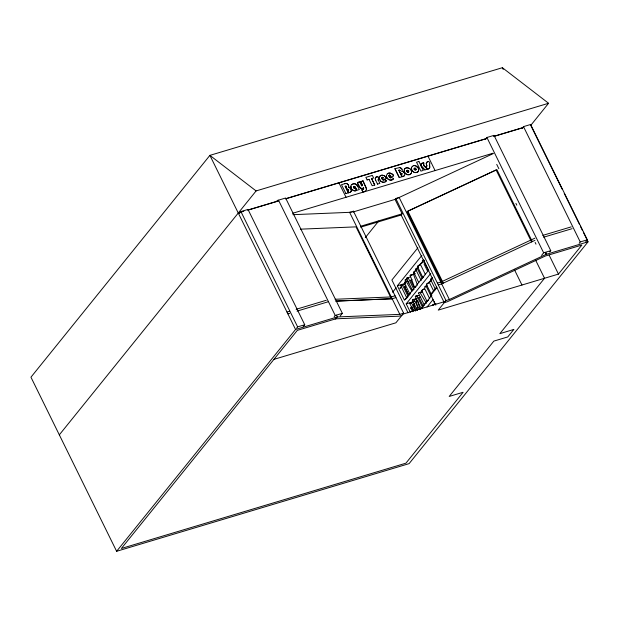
<?xml version="1.0" encoding="UTF-8"?>
<svg xmlns="http://www.w3.org/2000/svg" width="619" height="619" viewBox="0 0 619 619"><rect width="100%" height="100%" fill="white"/><g stroke="black" fill="none" stroke-linecap="round" stroke-linejoin="round"><path stroke-width="0.93" d="M350.772 186.203L351.515 188.988M379.3 177.645L379.362 179.053M386.388 176.222L386.457 175.494M411.503 172.353L411.442 170.945M418.715 170.194C419.024 167.656 416.61 165.327 414.096 165.613M404.176 170.179L404.903 172.949M411.387 168.02L411.72 170.132M429.834 166.975L429.586 164.12M406.784 171.184L406.876 170.743M414.088 168.585L414.366 169.776L415.875 169.885M407.913 172.322L408.85 171.742L408.525 170.612L407.379 170.271L406.83 170.805M416.014 169.645L415.736 168.453L414.931 168.136M353.426 187.263L354.037 186.365L355.198 186.776L356.915 190.296L359.322 189.53L357.759 186.342M429.71 167.695L429.377 164.677M375.694 180.593L375.23 178.674L375.609 177.568M363.709 188.431L362.765 189.623M379.254 177.707L379.462 176.995M386.403 175.556L387.332 173.792M411.333 173.003L411.55 172.291M418.545 170.836L418.653 168.786M404.346 169.536L404.23 171.587M411.333 168.082L412.285 166.318M426.243 163.424L426.994 162.093M349.364 192.517L348.83 192.726L347.7 190.435L348.659 189.576L347.267 189.546L346.145 187.108L347.267 189.546M349.309 187.48L348.474 187.348L348.745 186.768M404.377 173.134L403.418 171.827L401.909 171.331L402.18 170.751A2.507 2.066 38.9 0 0 401.994 169.119L399.951 167.501L394.922 168.685L399.301 177.599L401.909 176.763L398.706 170.248L399.712 170.078L400.06 170.674M382 177.413L382.039 178.876L383.262 180.021M388.933 175.711L389.158 175.27M375.331 178.117L375.942 177.166M411.039 173.591L411.387 172.941M418.251 171.424L418.599 170.782M379.416 177.057L379.764 176.415M406.668 297.646L400.679 285.475L401.777 284.717L402.265 284.624L408.207 296.718L406.629 297.561L407.054 297.638M412.564 290.551L406.428 278.357L406.915 277.885L408.006 277.505L413.956 289.591M421.191 280.477L415.628 269.172L416.115 268.7L417.206 268.321L422.305 278.682M413.569 311.156L409.701 303.302L413.879 301.677M417.477 310.483L412.339 300.037L412.827 299.565L413.918 299.186L418.165 307.821M431.203 279.548A1.88 0.526 -26.2 0 1 431.048 279.068L432.441 278.202M404.292 169.598L404.648 168.956M429.377 168.322L429.756 167.633M383.958 179.866L384.206 179.433L386.372 180.702L386.001 181.235M391.115 177.723L391.363 177.289L393.522 178.551L393.158 179.092M426.375 162.921L426.607 162.503M416.061 169.583L415.125 170.155M414.281 168.283L414.119 169.42M350.818 191.751L351.135 191.271A2.716 2.236 38.9 0 0 351.221 189.677M404.253 175.734L404.571 175.262A2.716 2.236 38.9 0 0 404.664 173.668M59.323 434.848L256.096 190.931L548.581 103.272L502.38 67.711L209.895 155.369L30.95 377.188L116.62 551.289L409.105 463.631L588.05 241.812L583.353 232.272M239.298 213.532L240.892 211.559L247.995 209.431L304.741 324.751L303.155 326.716M276.438 201.585L277.529 200.239M277.436 201.461L278.496 200.154L285.599 198.018L342.346 313.338L340.226 315.961M345.27 186.265L348.427 192.842L345.216 186.327L345.742 186.126M347.7 190.435L348.683 189.979M344.659 183.704L341.487 184.702L345.913 193.546M348.83 192.726L347.754 190.373M360.846 188.277C359.082 186.853 354.904 181.661 359.778 181.932L361.45 185.491M359.778 181.932L357.364 182.698M355.399 187.905L356.59 190.49L355.399 187.905L354.486 188.346M362.332 185.158L360.637 181.715L363.043 180.949L366.433 188.988A4.287 3.528 38.9 0 1 365.589 190.884L364.986 191.364M360.637 181.715L363.043 180.949M361.496 185.429L361.829 185.832M371.601 178.612L374.719 184.965L371.601 178.612L373.605 177.97L372.344 175.409L365.868 177.351L367.129 179.905M369.04 179.378L372.166 185.731L374.774 184.903M361.821 189.669L362.866 191.789L361.821 189.669L363.299 189.321M363.593 187.843L363.663 188.493M376.344 176.918C378.255 175.247 379.764 179.425 378.07 179.541L378.286 180.353M273.923 359.368L395.897 322.809L403.642 313.214L353.434 211.187L352.706 212.093L395.054 199.395L493.227 153.589M382.836 179.208L382.294 178.04L382.836 179.208C391.262 179.363 381.877 172.361 379.71 176.477M375.462 179.843L377.497 184.083M384.206 179.433L386.372 180.702M394.922 168.685L399.301 177.599M389.459 175.107L390.651 175.541L389.777 175.069M390.651 175.541C385.745 178.852 399.704 175.788 389.823 173.08M398.706 170.248L399.851 170.248M401.909 171.331L402.745 171.463M401.731 173.343L402.064 174.024L401.197 173.382M401.623 174.225L401.143 174.419L402.118 173.962M401.189 174.357L402.319 176.647M418.901 161.505L423.28 170.411L420.92 171.115L416.541 162.209L418.947 161.443M427.505 169.095L424.843 169.939L421.276 166.132L421.237 163.555L423.744 162.758L423.706 165.536L427.45 169.157L423.752 165.474M421.276 166.132L421.291 163.493M588.05 241.812L546.051 254.401L449.363 299.511L399.162 197.484L395.781 198.498L395.054 199.395L402.141 213.81L401.158 215.033L360.653 227.173M365.287 237.642L378.635 221.107M429.532 164.182C430.716 163.818 428.828 160.166 427.396 161.869M426.259 166.712L426.708 166.503M116.62 551.289L295.565 329.47L336.674 317.152L335.181 319.002M296.571 328.194L297.631 326.878L304.741 324.751M424.843 169.939L421.33 166.078M426.151 166.743L427.373 169.389L428.774 168.801M334.175 316.781L335.235 315.466L342.346 313.338M513.755 329.509L507.758 336.937L493.83 341.115L449.185 396.454L463.113 392.276L405.917 463.182L121.378 548.465L297.337 330.345L335.854 318.8L337.347 316.951L399.82 314.359L403.642 313.214M485.319 139.453L486.905 137.488L494.016 135.36L550.755 250.672L549.695 251.987M417.833 247.855L391.889 280.005L408.022 312.781M521.91 128.597L523.496 126.624L530.607 124.496L587.354 239.816L585.76 241.781M428.394 270.534L404.439 300.23L397.352 285.816L421.903 255.376M392.57 292.253L396.183 287.773M548.581 103.272L530.754 125.371L562.106 189.089M410.389 312.309L406.211 303.828L430.77 273.397M436.588 287.03L430.561 294.505L435.784 305.113M430.855 295.101L436.882 287.634M420.494 309.338L431.869 295.232M427.056 307.001L433.045 299.581M449.363 299.511L445.99 300.524L438.244 310.119L558.462 274.093L581.875 245.062L545.385 256.003L447.444 301.701L444.272 302.652L401.158 215.033M541.532 255.43L543.652 252.807L550.755 250.672M579.183 243.259L580.243 241.944L587.354 239.816M426.661 166.565L426.801 165.281M411.086 173.529L409.484 174.69L407.379 174.682M417.848 171.904L418.305 171.362M404.602 169.018L405.066 168.476M385.614 181.63L386.055 181.181M392.763 179.487L393.204 179.03M363.121 188.308L363.647 187.781M414.97 287.239L414.56 287.34L410.157 275.385L413.415 274.124L417.539 285.181M414.56 287.34L416.2 286.628M431.373 278.813L432.371 278.279M350.47 192.076L350.865 191.689M403.905 176.059L404.308 175.672M429.424 168.26L427.373 169.389M335.862 301.167L391.579 298.768M351.584 184.563L354.254 183.704A3.389 2.793 38.9 0 1 356.265 184.47L357.279 185.661M410.683 174.001C408.718 175.61 405.46 174.527 404.555 172.229M416.695 172.531L417.895 171.842M380.12 175.997L381.977 175.231L384.113 175.579M387.277 173.854L387.858 173.421M375.895 177.227L376.956 176.624M405.019 168.538L406.257 167.842M412.231 166.379L413.469 165.683M434.321 301.546L433.834 302.018L434.259 302.095M412.625 290.365L411.975 291.255L405.213 279.78L406.513 279.138L408.973 283.069M385.15 181.932L385.66 181.568M392.299 179.789L392.817 179.425M426.948 162.155L427.443 161.807M382.349 177.196L381.776 177.862L381.985 178.937M389.103 175.324L389.506 175.045M346.098 187.17L346.462 186.203L345.216 186.327M407.016 170.504L407.72 170.295L408.726 171.037M363.175 188.246L360.792 188.338M534.917 238.176L440.798 282.094L437.416 283.107M534.955 240.373L441.68 283.897L438.298 284.91M413.368 299.797L412.587 299.913L417.283 298.219M349.317 192.579L350.516 192.014M402.752 176.562L403.959 175.997M364.297 191.658L365.032 191.31M356.645 190.428L355.383 190.845A3.776 3.11 38.9 0 1 353.248 190.443L352.056 189.507M417.376 172.214L414.598 172.523M352.776 183.882L351.182 185.042L350.841 187.611M387.804 173.482L388.5 173.158M405.553 168.167L407.627 167.718M385.196 181.87C383.169 183.031 380.584 181.7 379.695 179.696M392.353 179.727L391.061 180.144M405.762 280.183L405.081 280.268M405.824 280.043L405.259 280.012L406.404 279.239M410.939 275.192L414.088 274.101M415.163 273.513L410.652 275.262M414.854 273.822L410.9 275.184M416.339 269.157L415.628 269.172M401.398 285.46L400.725 285.56M413.051 300.014L412.339 300.037M419.852 309.392L417.755 300.772L416.161 301.097L418.212 308.796M401.476 285.351L400.934 285.359L404.857 283.85M238.385 212.882L243.832 211.249M247.468 210.158L278.403 200.889M285.8 198.676L486.317 138.579M493.714 136.358L523.279 127.499M238.261 213.029L240.992 212.209M248.265 210.034L277.908 201.152M285.568 198.854L485.992 138.788M494.016 136.381L523.395 127.576M421.237 163.555L423.69 162.82L423.706 165.536M428 161.59L428.719 161.373M367.075 179.967L369.086 179.317M382.248 178.102L383.494 177.684L382.619 177.212M401.244 173.32L400.702 173.529L399.534 171.154L400.044 170.38M345.866 193.608L348.474 192.78M377.443 184.145L379.849 183.379L378.155 179.835M402.265 176.709L402.799 176.5M292.663 213.269L493.08 153.203M353.434 211.187L349.611 212.332L399.82 314.359M360.715 226.229L402.141 213.81M286.992 312.053L289.731 311.233M296.13 309.314L326.275 300.285M542.739 235.406L571.213 226.871M410.606 276.724L407 278.295M287.874 313.856L289.707 313.307M297.012 311.117L328.078 301.809M543.629 237.209L572.103 228.674M397.352 285.816L405.337 283.417M405.19 284.198L402.582 284.98L405.159 284.283M395.069 295.797L391.247 296.942L335.096 299.271M395.951 297.6L392.137 298.745L335.985 301.074M419.419 294.822L415.635 296.416M416.27 296.215L419.752 295.17M413.36 299.875L415.953 299.101M406.211 303.828L414.088 301.468M413.778 301.747L410.095 303.271M435.838 303.705C435.583 303.712 431.683 304.71 432.952 305.144M435.737 303.774L432.929 305.035M402.907 314.119L445.254 301.43M401.924 315.342L399.108 316.185L335.823 318.808M513.816 329.432L499.827 333.68L544.534 278.264L535.621 260.15M410.521 275.331L410.118 275.432M413.747 289.607L412.416 290.528M422.56 307.705L421.23 308.618L415.241 296.447L415.736 295.975L416.827 295.596L422.769 307.682M418.661 293.615A0.952 0.433 -30.9 0 1 418.699 292.888A0.952 0.433 -30.9 0 1 419.922 292.416L422.568 291.735M422.475 291.82L419.419 292.547L418.715 293.383M417.755 300.772L416.564 301.035M356.142 190.644L355.43 190.784A3.776 3.11 38.9 0 1 353.302 190.381L352.637 189.994M388.446 173.219L389.181 173.018M391.812 179.943C389.606 180.702 387.037 179.092 386.573 176.848M413.422 165.745L414.15 165.552M363.616 191.789L364.351 191.596M362.618 188.524L361.295 188.486M344.613 183.766L345.944 183.479M422.537 261.203L422.112 261.125L423.698 260.274L428.797 270.635M406.853 278.426L406.428 278.357M425.005 287.154L424.58 287.084L426.158 286.233L431.257 296.594M410.126 303.38L409.701 303.302M416.2 269.11L417.09 268.398M354.911 188.246L354.107 188.238L353.472 187.201M414.544 168.167L414.985 168.074M423.582 260.351L422.506 261.094M426.042 286.311L424.974 287.046M408.347 172.229L407.155 171.935L406.838 171.123M353.983 186.427L355.438 187.286M390.86 177.854L389.916 177.738L388.987 176.16M383.215 180.083L383.703 179.997M292.911 214.685L351.383 212.255M300.432 229.169L356.026 226.864L391.456 298.861M353.48 183.781L354.207 183.766A3.389 2.793 38.9 0 1 356.219 184.532L356.784 185.035M383.958 182.226L382.542 182.094M389.134 173.08L390.566 173.158M362.866 191.789L363.663 191.728M415.357 172.6L416.061 172.608M406.884 167.772L409.716 168.546L411.117 170.31M378.48 179.084L378.998 179.092M399.332 167.532L400.872 167.919L401.94 169.18M345.897 183.541L346.508 183.518M361.775 185.893C363.972 185.824 360.56 182.69 360.691 181.653M390.403 180.083L388.314 179.286L386.844 177.552M346.462 183.58L347.483 183.874M413.871 172.237L414.645 172.461M415.488 165.768L418.336 168.151M408.277 167.927L409.67 168.608M390.419 177.877L389.189 176.732M346.973 183.711L348.505 185.197A2.507 2.066 38.9 0 1 348.69 186.83M349.255 187.542L350.54 188.377L351.174 189.739A2.716 2.236 38.9 0 1 351.081 191.333M413.918 172.175L412.115 170.79L411.364 168.678M406.706 174.341L405.437 173.459M381.157 181.429L381.83 181.824M391.216 173.49L392.926 174.929M407.565 172.128L406.954 171.517M415.334 168.26L416.061 169.266M354.161 188.176L353.588 187.58M256.096 190.931L209.895 155.369L295.565 329.47M413.237 171.78L412.161 170.728M384.724 176.028L386.357 178.195M382.387 179.425L382.805 179.82M403.371 171.889L403.928 172.422M349.928 187.905L350.942 189.151M410.25 169.088L410.73 169.66M380.53 181.011L379.285 178.311M352.002 189.569L351.166 188.246M389.653 176.57L389.993 177.057M360.041 187.634L357.418 182.636M419.922 292.416L426.321 303.124M348.249 184.617L348.551 185.135M357.325 185.599L357.705 186.404M502.365 67.711L503.232 69.429M564.226 193.399L579.477 224.395M580.367 226.198L582.502 230.539M523.496 126.624L580.243 241.944M549.123 255.113L558.462 274.093M545.865 252.467L546.724 254.2M545.192 252.668L546.051 254.401M486.905 137.488L543.652 252.807M496.732 164.391L498.868 168.724M515.929 203.403L516.788 205.144M535.133 242.424L535.984 244.157M532.317 241.634L496.887 169.637L407.882 211.164L443.312 283.162M531.543 241.967L496.113 169.97L407.101 211.505L442.523 283.502M514.582 270.008L521.972 285.026M427.992 156.166L435.087 170.581M395.781 198.498L445.99 300.524M424.046 263.988L427.365 270.735M430.623 279.602L435.598 289.715M377.66 176.539L378.944 179.154M433.617 290.976L429.47 282.543A2.167 0.604 -26.2 0 0 427.095 283.664A2.167 0.604 -26.2 0 0 426.653 284.655M425.493 274.751L420.518 264.63A2.167 0.604 -26.2 0 0 417.949 265.907A2.167 0.604 -26.2 0 0 418.026 266.758M426.476 284.554L431.041 293.824M417.523 266.642L422.916 277.606M429.779 298.861L424.796 288.748A2.167 0.604 -26.2 0 0 422.228 290.025A2.167 0.604 -26.2 0 0 422.305 290.868M413.732 272.36L418.715 282.481M421.802 290.752L427.195 301.716A2.167 0.604 -26.2 0 1 428.557 300.354M362.997 181.011L366.177 187.611M414.227 287.526L410.923 280.802A1.787 0.503 -26.2 0 1 411.975 279.494A1.493 0.418 -26.2 0 0 411.101 280.647M419.597 298.892L422.901 305.624M416.649 307.96L417.477 309.639M408.888 295.425L405.166 287.858A1.787 0.503 -26.2 0 1 405.159 287.262M416.045 310.158L413.523 305.066A1.787 0.503 -26.2 0 1 414.328 303.89A1.493 0.418 -26.2 0 0 413.701 304.912M411.279 302.451L415.535 311.086M413.6 310.374L411.945 307.009A1.787 0.503 -26.2 0 0 410.892 308.316L412.548 311.682M338.949 182.853L346.044 197.268M336.488 315.218L337.347 316.951M278.496 200.154L335.235 315.466M240.892 211.559L297.631 326.878M393.313 175.587L393.514 176.051M404.424 173.072L404.609 173.73M411.171 170.248L411.519 171.687M426.29 163.818L426.924 165.892M386.442 176.16L386.519 176.91M375.284 178.612L375.307 179.208M366.355 188.354L366.386 189.05M388.98 175.649L388.941 176.222M426.29 163.362L426.243 163.88M411.07 308.169A1.493 0.418 -26.2 0 1 411.968 307.047M414.157 305.801A1.493 0.418 -26.2 0 1 413.956 305.523M413.979 305.948A1.787 0.503 -26.2 0 1 413.856 305.492M422.39 290.706A1.88 0.526 -26.2 0 1 422.444 290.002A1.88 0.526 -26.2 0 1 424.355 288.957M424.889 304.254A0.952 0.433 -30.9 0 1 425.098 303.604A0.952 0.433 -30.9 0 1 426.096 303.109M419.357 297.901A1.493 0.418 -26.2 0 1 420.255 296.787M419.179 298.056A1.787 0.503 -26.2 0 1 420.239 296.741L424.371 305.152A1.787 0.503 -26.2 0 0 423.883 305.43M423.11 306.39A1.787 0.503 -26.2 0 1 423.667 305.577M426.862 284.461A1.88 0.526 -26.2 0 1 427.257 283.68A1.88 0.526 -26.2 0 1 429.021 282.759M426.793 286.179A1.88 0.526 -26.2 0 1 426.87 285.258M426.878 286.288A2.167 0.604 -26.2 0 1 426.777 285.197M429.764 282.171A1.88 0.526 -26.2 0 1 429.818 281.467M430.12 281.235A1.88 0.526 -26.2 0 1 431.311 280.585M429.679 282.341A2.167 0.604 -26.2 0 1 429.439 281.645A2.167 0.604 -26.2 0 1 431.66 280.368M431.265 278.844A1.88 0.526 -26.2 0 1 432.333 278.155M431.126 279.718A2.167 0.604 -26.2 0 1 430.754 279.161A2.167 0.604 -26.2 0 1 432.542 277.962M400.253 288.098A1.88 0.526 -26.2 0 1 401.646 286.992M405.832 299.519A2.167 0.604 -26.2 0 1 406.18 298.35M406.691 298.041A2.167 0.604 -26.2 0 1 407.248 297.762M400.114 288.539A2.167 0.604 -26.2 0 1 401.855 286.806M404.888 286.821A1.493 0.418 -26.2 0 1 405.785 285.699M405.097 282.721A1.88 0.526 -26.2 0 1 406.219 281.32M410.08 293.839A2.167 0.604 -26.2 0 1 410.753 292.686M405.012 282.891A2.167 0.604 -26.2 0 1 405.871 281.413M405.151 287.649A1.493 0.418 -26.2 0 1 405.136 287.425M418.104 266.588A1.88 0.526 -26.2 0 1 418.165 265.891A1.88 0.526 -26.2 0 1 420.069 264.847M423.094 277.707A2.167 0.604 -26.2 0 1 423.76 276.554M414.32 272.306A1.88 0.526 -26.2 0 1 414.374 271.602M414.676 271.37A1.88 0.526 -26.2 0 1 416.285 270.565M414.235 272.476A2.167 0.604 -26.2 0 1 414.157 271.625A2.167 0.604 -26.2 0 1 416.726 270.348M417.562 268.282A1.88 0.526 -26.2 0 1 418.282 267.114M417.485 268.453A2.167 0.604 -26.2 0 1 418.336 266.975M420.618 264.22A1.88 0.526 -26.2 0 1 421.005 263.446A1.88 0.526 -26.2 0 1 422.769 262.518M420.727 264.429A2.167 0.604 -26.2 0 1 420.649 263.586A2.167 0.604 -26.2 0 1 423.218 262.301M424.417 260.328A2.167 0.604 -26.2 0 1 423.597 259.856M409.902 294.071L405.762 285.661A1.787 0.503 -26.2 0 0 404.71 286.968L408.85 295.379A1.787 0.503 -26.2 0 1 409.902 294.071"/></g></svg>
